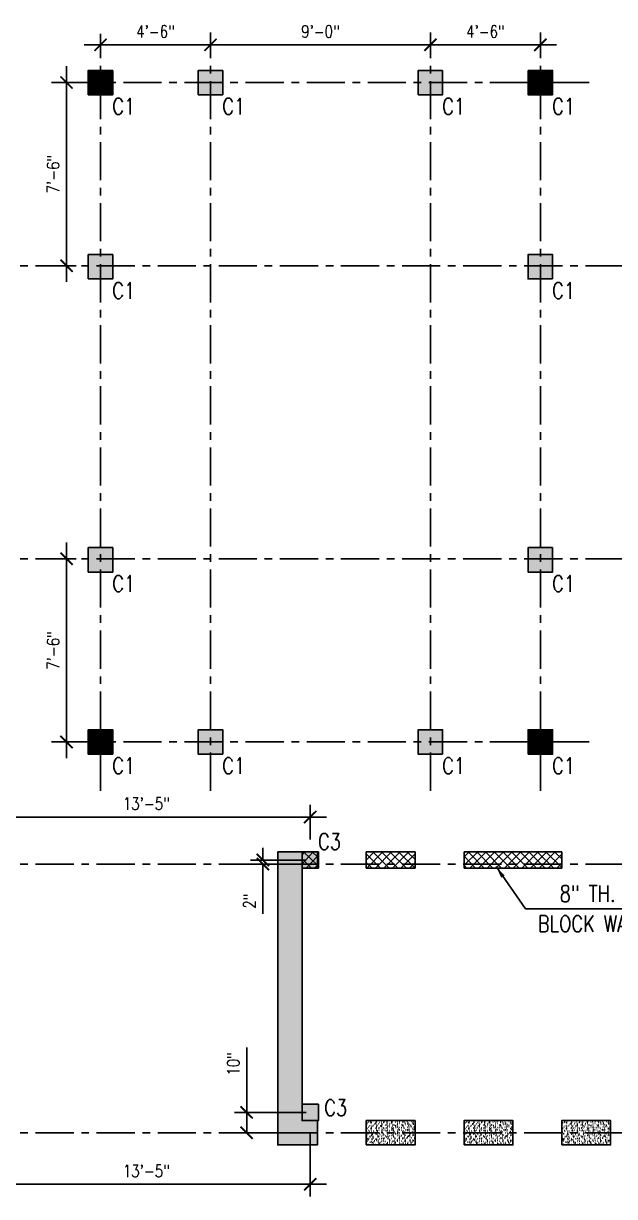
# Model space of a CAD drawing. Header units: inches. Extents: x 17147 to 26472, y -24737 to -16604.
# Drawn here: x 17961 to 18252, y -23847 to -23271 of the extents above; entities that cross this region are included whole.
import ezdxf
from ezdxf.enums import TextEntityAlignment as Align

# ---------------------------------------------------------------- set-up
doc = ezdxf.new("R2010")
doc.units = ezdxf.units.IN
doc.header["$MEASUREMENT"] = 0
doc.linetypes.add('CENTER', pattern=[2, 1.25, -0.25, 0.25, -0.25])
for name, color, linetype in [('A-HATCH RCC', 8, 'Continuous'), ('A-WALL-B', 33, 'Continuous'), ('A-WALL-RAMPED EARTH', 4, 'Continuous'), ('DIM', 2, 'Continuous'), ('DOOR', 4, 'Continuous'), ('Grid line', 1, 'CENTER'), ('LEVEL', 2, 'Continuous'), ('TEXT3', 4, 'Continuous'), ('WALL', 3, 'Continuous'), ('WALL HATCH', 252, 'Continuous')]:
    doc.layers.add(name, color=color, linetype=linetype)
doc.styles.add('DIM 1_4 (A)', font='simplex.shx', dxfattribs={"width": 0.8})
doc.styles.add('DIM 3_16 (A)', font='simplex.shx', dxfattribs={"width": 0.8})
doc.dimstyles.new('DIM 3_16 (A)', dxfattribs={"dimtxt": 6, "dimasz": 6, "dimexe": 6, "dimexo": 6, "dimgap": 3, "dimtad": 1, "dimdec": 0, "dimzin": 3, "dimdsep": 46, "dimlunit": 4, "dimtxsty": 'DIM 3_16 (A)', "dimblk": 'ARCHTICK', "dimcen": 6, "dimdle": 8, "dimclrd": 2, "dimclre": 2, "dimclrt": 3, "dimadec": 0, "dimazin": 2, "dimtfac": 1, "dimtdec": 0, "dimtofl": 0, "dimtmove": 0, "dimatfit": 3, "dimfxl": 0, "dimtolj": 1, "dimtzin": 0, "dimlwd": -1, "dimlwe": -1, "dimarcsym": 0})
pattern_1 = [(45, (-40657.55235, -33702.42094), (-0.08838834765, 0.08838834765), [])]
pattern_2 = [(45, (-40657.55235, -33701.42094), (-0.08838834765, 0.08838834765), [])]

# ---------------------------------------------------------------- blocks, each defined once
blk = doc.blocks.new('_ARCHTICK')
at = {"color": 0, "linetype": 'ByBlock', "const_width": 0.15}
blk.add_lwpolyline([(-0.5, -0.5), (0.5, 0.5)], dxfattribs=at)
blk = doc.blocks.new('*D137')
at = {"layer": 'DEFPOINTS', "color": 0, "transparency": 16777216}
for p in [(17999.24, -23276.04), (18053.24, -23276.04), (18053.24, -23281.52)]:
    blk.add_point(p, dxfattribs=at)
at = {"layer": 'LEVEL', "color": 2, "transparency": 16777216}
for p, q in [((17991.24, -23281.52), (18061.24, -23281.52)), ((17999.24, -23282.04), (17999.24, -23287.52)), ((18053.24, -23282.04), (18053.24, -23287.52))]:
    blk.add_line(p, q, dxfattribs=at)
at = {"layer": 'LEVEL', "color": 2, "transparency": 16777216, "xscale": 6, "yscale": 6, "zscale": 6, "rotation": 180}
blk.add_blockref('_ARCHTICK', (17999.24, -23281.52), dxfattribs=at)
at = {"layer": 'LEVEL', "color": 2, "transparency": 16777216, "xscale": 6, "yscale": 6, "zscale": 6}
blk.add_blockref('_ARCHTICK', (18053.24, -23281.52), dxfattribs=at)
at = {"layer": 'LEVEL', "color": 3, "transparency": 16777216, "insert": (18026.24, -23274.95), "char_height": 6, "attachment_point": 5, "style": 'DIM 3_16 (A)'}
blk.add_mtext('\\A1;4\'-6"', dxfattribs=at)
blk = doc.blocks.new('*D138')
at = {"layer": 'DEFPOINTS', "color": 0, "transparency": 16777216}
for p in [(18161.24, -23281.52), (18053.24, -23294.04), (18161.24, -23294.04)]:
    blk.add_point(p, dxfattribs=at)
at = {"layer": 'LEVEL', "color": 2, "transparency": 16777216}
for p, q in [((18053.24, -23288.04), (18053.24, -23275.52)), ((18161.24, -23288.04), (18161.24, -23275.52)), ((18045.24, -23281.52), (18169.24, -23281.52))]:
    blk.add_line(p, q, dxfattribs=at)
at = {"layer": 'LEVEL', "color": 2, "transparency": 16777216, "xscale": 6, "yscale": 6, "zscale": 6, "rotation": 180}
blk.add_blockref('_ARCHTICK', (18053.24, -23281.52), dxfattribs=at)
at = {"layer": 'LEVEL', "color": 2, "transparency": 16777216, "xscale": 6, "yscale": 6, "zscale": 6}
blk.add_blockref('_ARCHTICK', (18161.24, -23281.52), dxfattribs=at)
at = {"layer": 'LEVEL', "color": 3, "transparency": 16777216, "insert": (18107.24, -23274.95), "char_height": 6, "attachment_point": 5, "style": 'DIM 3_16 (A)'}
blk.add_mtext('\\A1;9\'-0"', dxfattribs=at)
blk = doc.blocks.new('*D139')
at = {"layer": 'DEFPOINTS', "color": 0, "transparency": 16777216}
for p in [(18215.24, -23281.52), (18161.24, -23294.04), (18215.24, -23294.04)]:
    blk.add_point(p, dxfattribs=at)
at = {"layer": 'LEVEL', "color": 2, "transparency": 16777216}
for p, q in [((18161.24, -23288.04), (18161.24, -23275.52)), ((18215.24, -23288.04), (18215.24, -23275.52)), ((18153.24, -23281.52), (18223.24, -23281.52))]:
    blk.add_line(p, q, dxfattribs=at)
at = {"layer": 'LEVEL', "color": 2, "transparency": 16777216, "xscale": 6, "yscale": 6, "zscale": 6, "rotation": 180}
blk.add_blockref('_ARCHTICK', (18161.24, -23281.52), dxfattribs=at)
at = {"layer": 'LEVEL', "color": 2, "transparency": 16777216, "xscale": 6, "yscale": 6, "zscale": 6}
blk.add_blockref('_ARCHTICK', (18215.24, -23281.52), dxfattribs=at)
at = {"layer": 'LEVEL', "color": 3, "transparency": 16777216, "insert": (18188.24, -23274.95), "char_height": 6, "attachment_point": 5, "style": 'DIM 3_16 (A)'}
blk.add_mtext('\\A1;4\'-6"', dxfattribs=at)
blk = doc.blocks.new('*D140')
at = {"layer": 'DEFPOINTS', "color": 0, "transparency": 16777216}
for p in [(17993.24, -23300.04), (17982.56, -23390.04), (17993.24, -23390.04)]:
    blk.add_point(p, dxfattribs=at)
at = {"layer": 'LEVEL', "color": 2, "transparency": 16777216}
for p, q in [((17982.56, -23292.04), (17982.56, -23398.04)), ((17987.24, -23300.04), (17976.56, -23300.04)), ((17987.24, -23390.04), (17976.56, -23390.04))]:
    blk.add_line(p, q, dxfattribs=at)
at = {"layer": 'LEVEL', "color": 2, "transparency": 16777216, "xscale": 6, "yscale": 6, "zscale": 6}
for p, rotation in [((17982.56, -23300.04), 90), ((17982.56, -23390.04), 270)]:
    blk.add_blockref('_ARCHTICK', p, dxfattribs=dict(at, rotation=rotation))
at = {"layer": 'LEVEL', "color": 3, "transparency": 16777216, "insert": (17975.99, -23345.04), "char_height": 6, "attachment_point": 5, "rotation": 90, "style": 'DIM 3_16 (A)'}
blk.add_mtext('\\A1;7\'-6"', dxfattribs=at)
blk = doc.blocks.new('*D141')
at = {"layer": 'DEFPOINTS', "color": 0, "transparency": 16777216}
for p in [(17982.56, -23534.04), (17993.24, -23534.04), (17993.24, -23624.04)]:
    blk.add_point(p, dxfattribs=at)
at = {"layer": 'LEVEL', "color": 2, "transparency": 16777216}
for p, q in [((17982.56, -23632.04), (17982.56, -23526.04)), ((17987.24, -23534.04), (17976.56, -23534.04)), ((17987.24, -23624.04), (17976.56, -23624.04))]:
    blk.add_line(p, q, dxfattribs=at)
at = {"layer": 'LEVEL', "color": 2, "transparency": 16777216, "xscale": 6, "yscale": 6, "zscale": 6}
for p, rotation in [((17982.56, -23534.04), 90), ((17982.56, -23624.04), 270)]:
    blk.add_blockref('_ARCHTICK', p, dxfattribs=dict(at, rotation=rotation))
at = {"layer": 'LEVEL', "color": 3, "transparency": 16777216, "insert": (17975.99, -23579.04), "char_height": 6, "attachment_point": 5, "rotation": 90, "style": 'DIM 3_16 (A)'}
blk.add_mtext('\\A1;7\'-6"', dxfattribs=at)
blk = doc.blocks.new('*D155')
at = {"layer": 'DEFPOINTS', "color": 0, "transparency": 16777216}
for p in [(17941.24, -23660.93), (17941.24, -23670.04), (18102.24, -23678.04)]:
    blk.add_point(p, dxfattribs=at)
at = {"layer": 'LEVEL', "color": 2, "transparency": 16777216}
for p, q in [((17941.24, -23664.04), (17941.24, -23654.93)), ((18102.24, -23672.04), (18102.24, -23654.93)), ((18110.24, -23660.93), (17933.24, -23660.93))]:
    blk.add_line(p, q, dxfattribs=at)
at = {"layer": 'LEVEL', "color": 2, "transparency": 16777216, "xscale": 6, "yscale": 6, "zscale": 6, "rotation": 180}
blk.add_blockref('_ARCHTICK', (17941.24, -23660.93), dxfattribs=at)
at = {"layer": 'LEVEL', "color": 2, "transparency": 16777216, "xscale": 6, "yscale": 6, "zscale": 6}
blk.add_blockref('_ARCHTICK', (18102.24, -23660.93), dxfattribs=at)
at = {"layer": 'LEVEL', "color": 3, "transparency": 16777216, "insert": (18021.74, -23654.35), "char_height": 6, "attachment_point": 5, "style": 'DIM 3_16 (A)'}
blk.add_mtext('\\A1;13\'-5"', dxfattribs=at)
blk = doc.blocks.new('*D156')
at = {"layer": 'DEFPOINTS', "color": 0, "transparency": 16777216}
for p in [(17941.24, -23810.04), (18102.24, -23810.04), (17941.24, -23841.39)]:
    blk.add_point(p, dxfattribs=at)
at = {"layer": 'LEVEL', "color": 2, "transparency": 16777216}
for p, q in [((17941.24, -23816.04), (17941.24, -23847.39)), ((18102.24, -23816.04), (18102.24, -23847.39)), ((18110.24, -23841.39), (17933.24, -23841.39))]:
    blk.add_line(p, q, dxfattribs=at)
at = {"layer": 'LEVEL', "color": 2, "transparency": 16777216, "xscale": 6, "yscale": 6, "zscale": 6, "rotation": 180}
blk.add_blockref('_ARCHTICK', (17941.24, -23841.39), dxfattribs=at)
at = {"layer": 'LEVEL', "color": 2, "transparency": 16777216, "xscale": 6, "yscale": 6, "zscale": 6}
blk.add_blockref('_ARCHTICK', (18102.24, -23841.39), dxfattribs=at)
at = {"layer": 'LEVEL', "color": 3, "transparency": 16777216, "insert": (18021.74, -23834.82), "char_height": 6, "attachment_point": 5, "style": 'DIM 3_16 (A)'}
blk.add_mtext('\\A1;13\'-5"', dxfattribs=at)
blk = doc.blocks.new('*D158')
at = {"layer": 'DEFPOINTS', "color": 0, "transparency": 16777216}
for p in [(18106.24, -23806.04), (18071.02, -23816.04), (18106.24, -23816.04)]:
    blk.add_point(p, dxfattribs=at)
at = {"layer": 'LEVEL', "color": 2, "transparency": 16777216}
for p, q in [((18071.02, -23806.04), (18071.02, -23774.18)), ((18071.02, -23816.04), (18071.02, -23798.04)), ((18100.24, -23806.04), (18065.02, -23806.04)), ((18100.24, -23816.04), (18065.02, -23816.04))]:
    blk.add_line(p, q, dxfattribs=at)
at = {"layer": 'LEVEL', "color": 2, "transparency": 16777216, "xscale": 6, "yscale": 6, "zscale": 6}
for p, rotation in [((18071.02, -23806.04), 90), ((18071.02, -23816.04), 270)]:
    blk.add_blockref('_ARCHTICK', p, dxfattribs=dict(at, rotation=rotation))
at = {"layer": 'LEVEL', "color": 3, "transparency": 16777216, "insert": (18064.45, -23782.21), "char_height": 6, "attachment_point": 5, "rotation": 90, "style": 'DIM 3_16 (A)'}
blk.add_mtext('\\A1;10"', dxfattribs=at)
blk = doc.blocks.new('*D159')
at = {"layer": 'DEFPOINTS', "color": 0, "transparency": 16777216}
for p in [(18106.24, -23682.04), (18078.97, -23684.04), (18106.24, -23684.04)]:
    blk.add_point(p, dxfattribs=at)
at = {"layer": 'LEVEL', "color": 2, "transparency": 16777216}
for p, q in [((18078.97, -23682.04), (18078.97, -23676.04)), ((18100.24, -23682.04), (18072.97, -23682.04)), ((18100.24, -23684.04), (18072.97, -23684.04)), ((18078.97, -23684.04), (18078.97, -23708.44))]:
    blk.add_line(p, q, dxfattribs=at)
at = {"layer": 'LEVEL', "color": 2, "transparency": 16777216, "xscale": 6, "yscale": 6, "zscale": 6}
for p, rotation in [((18078.97, -23682.04), 270), ((18078.97, -23684.04), 90)]:
    blk.add_blockref('_ARCHTICK', p, dxfattribs=dict(at, rotation=rotation))
at = {"layer": 'LEVEL', "color": 3, "transparency": 16777216, "insert": (18072.4, -23702.24), "char_height": 6, "attachment_point": 5, "rotation": 90, "style": 'DIM 3_16 (A)'}
blk.add_mtext('\\A1;2"', dxfattribs=at)

msp = doc.modelspace()

# ---------------------------------------------------------------- hatches: boundary and pattern name
at = {"layer": 'A-HATCH RCC'}
h = msp.add_hatch(dxfattribs=at)
h.set_pattern_fill('_USER,_O', color=256, scale=3, angle=45, double=1, pattern_type=0)
h.set_pattern_definition([(45, (-13221152.085, -107067503.427), (-2.12132034356, 2.12132034356), []), (135, (-13221152.085, -107067503.427), (-2.12132034356, -2.12132034356), [])])
h.paths.add_polyline_path([(18269.24463, -23594.04359), (18277.24463, -23594.04359), (18277.24463, -23570.04359), (18269.24463, -23570.04359)])
h.paths.add_polyline_path([(18105.74463, -23678.04359), (18098.24463, -23678.04359), (18098.24463, -23686.04359), (18105.74463, -23686.04359)])
h.paths.add_polyline_path([(18129.74463, -23678.04359), (18129.74463, -23686.04359), (18153.74463, -23686.04359), (18153.74463, -23678.04359)])
h.paths.add_polyline_path([(18177.74463, -23678.04359), (18177.74463, -23686.04359), (18225.74463, -23686.04359), (18225.74463, -23678.04359)])
h.paths.add_polyline_path([(18264.74463, -23678.04359), (18264.74463, -23686.04359), (18377.24463, -23686.04359), (18377.24463, -23678.04359), (18277.24463, -23678.04359), (18277.24463, -23670.04359), (18269.24463, -23670.04359), (18269.24463, -23678.04359)])
h.paths.add_polyline_path([(18269.24463, -23631.04359), (18277.24463, -23631.04359), (18277.24463, -23618.04359), (18269.24463, -23618.04359)])
h = msp.add_hatch(dxfattribs=at)
h.set_pattern_fill('AR-SAND', color=256, scale=0.04, angle=90)
h.set_pattern_definition([(127.5, (-13276982.5011, -107078567.9895), (-1.957652949317, -0.06400125184), [0, -1.54432, 0, -1.7272, 0, -1.651]), (97.5, (-13276982.501, -107078567.9895), (-2.867300402273, 1.79809313255), [0, -0.83312, 0, -1.39192, 0, -0.5334]), (57.5, (-13276982.5011, -107078569.2392), (-0.005748738714, 3.163969480966), [0, -0.508, 0, -1.8288, 0, -2.3876]), (47.5, (-13276982.501, -107078569.2392), (-0.89171729303, 3.05422580989), [0, -0.254, 0, -1.19888, 0, -1.3716])])
h.paths.add_polyline_path([(18105.74463, -23822.04359), (18105.74463, -23810.04359), (18098.24463, -23810.04359), (18098.24463, -23678.04359), (18086.24463, -23678.04359), (18086.24463, -23822.04359)])
h.paths.add_polyline_path([(18369.74463, -23810.04359), (18369.74463, -23822.04359), (18389.24463, -23822.04359), (18389.24463, -23792.04359), (18377.24463, -23792.04359), (18377.24463, -23810.04359)])
h = msp.add_hatch(dxfattribs=at)
h.set_pattern_fill('AR-SAND', color=256, scale=0.04, angle=90)
h.set_pattern_definition([(127.5, (-13276982.5011, -107078831.9895), (-1.957652949317, -0.06400125184), [0, -1.54432, 0, -1.7272, 0, -1.651]), (97.5, (-13276982.501, -107078831.9895), (-2.867300402273, 1.79809313255), [0, -0.83312, 0, -1.39192, 0, -0.5334]), (57.5, (-13276982.5011, -107078833.2392), (-0.005748738714, 3.163969480966), [0, -0.508, 0, -1.8288, 0, -2.3876]), (47.5, (-13276982.501, -107078833.2392), (-0.89171729303, 3.05422580989), [0, -0.254, 0, -1.19888, 0, -1.3716])])
h.paths.add_polyline_path([(18129.74463, -23822.04359), (18153.74463, -23822.04359), (18153.74463, -23810.04359), (18129.74463, -23810.04359)])
h = msp.add_hatch(dxfattribs=at)
h.set_pattern_fill('AR-SAND', color=256, scale=0.04, angle=90)
h.set_pattern_definition([(127.5, (-13276934.5011, -107078831.9895), (-1.957652949317, -0.06400125184), [0, -1.54432, 0, -1.7272, 0, -1.651]), (97.5, (-13276934.501, -107078831.9895), (-2.867300402273, 1.79809313255), [0, -0.83312, 0, -1.39192, 0, -0.5334]), (57.5, (-13276934.5011, -107078833.2392), (-0.005748738714, 3.163969480966), [0, -0.508, 0, -1.8288, 0, -2.3876]), (47.5, (-13276934.501, -107078833.2392), (-0.89171729303, 3.05422580989), [0, -0.254, 0, -1.19888, 0, -1.3716])])
h.paths.add_polyline_path([(18177.74463, -23822.04359), (18201.74463, -23822.04359), (18201.74463, -23810.04359), (18177.74463, -23810.04359)])
h = msp.add_hatch(dxfattribs=at)
h.set_pattern_fill('AR-SAND', color=256, scale=0.04, angle=90)
h.set_pattern_definition([(127.5, (-13276886.5011, -107078831.9895), (-1.957652949317, -0.06400125184), [0, -1.54432, 0, -1.7272, 0, -1.651]), (97.5, (-13276886.501, -107078831.9895), (-2.867300402273, 1.79809313255), [0, -0.83312, 0, -1.39192, 0, -0.5334]), (57.5, (-13276886.5011, -107078833.2392), (-0.005748738714, 3.163969480966), [0, -0.508, 0, -1.8288, 0, -2.3876]), (47.5, (-13276886.501, -107078833.2392), (-0.89171729303, 3.05422580989), [0, -0.254, 0, -1.19888, 0, -1.3716])])
h.paths.add_polyline_path([(18225.74463, -23822.04359), (18249.74463, -23822.04359), (18249.74463, -23810.04359), (18225.74463, -23810.04359)])
at = {"layer": 'WALL HATCH'}
h = msp.add_hatch(color=256, dxfattribs=at)
h.paths.add_polyline_path([(18059.24463, -23294.04359), (18059.24463, -23306.04359), (18047.24463, -23306.04359), (18047.24463, -23294.04359)])
h.paths.add_polyline_path([(17993.24463, -23396.54359), (18005.24463, -23396.54359), (18005.24463, -23384.54359), (17993.24463, -23384.54359)])
h.paths.add_polyline_path([(18167.24463, -23294.04359), (18167.24463, -23306.04359), (18155.24463, -23306.04359), (18155.24463, -23294.04359)])
h.paths.add_polyline_path([(18221.24463, -23396.54359), (18209.24463, -23396.54359), (18209.24463, -23384.54359), (18221.24463, -23384.54359)])
h.paths.add_polyline_path([(18221.24463, -23528.54359), (18209.24463, -23528.54359), (18209.24463, -23540.54359), (18221.24463, -23540.54359)])
h.paths.add_polyline_path([(18167.24463, -23630.04359), (18167.24463, -23618.04359), (18155.24463, -23618.04359), (18155.24463, -23630.04359)])
h.paths.add_polyline_path([(18059.24463, -23630.04359), (18059.24463, -23618.04359), (18047.24463, -23618.04359), (18047.24463, -23630.04359)])
h.paths.add_polyline_path([(17993.24463, -23528.54359), (18005.24463, -23528.54359), (18005.24463, -23540.54359), (17993.24463, -23540.54359)])
h = msp.add_hatch(dxfattribs=at)
h.set_pattern_fill('ANSI31', color=256, style=0)
h.set_pattern_definition(pattern_2)
h.paths.add_polyline_path([(18005.24463, -23306.04359), (17999.24463, -23306.04359), (17999.24463, -23300.04359), (18005.24463, -23300.04359)])
h.paths.add_polyline_path([(17999.24463, -23306.04359), (17993.24463, -23306.04359), (17993.24463, -23300.04359), (17999.24463, -23300.04359)])
h.paths.add_polyline_path([(17999.24463, -23300.04359), (17993.24463, -23300.04359), (17993.24463, -23294.04359), (17999.24463, -23294.04359)])
h.paths.add_polyline_path([(18005.24463, -23300.04359), (17999.24463, -23300.04359), (17999.24463, -23294.04359), (18005.24463, -23294.04359)])
h = msp.add_hatch(dxfattribs=at)
h.set_pattern_fill('ANSI31', color=256, style=0)
h.set_pattern_definition(pattern_2)
h.paths.add_polyline_path([(18209.24463, -23306.04359), (18215.24463, -23306.04359), (18215.24463, -23300.04359), (18209.24463, -23300.04359)])
h.paths.add_polyline_path([(18215.24463, -23306.04359), (18221.24463, -23306.04359), (18221.24463, -23300.04359), (18215.24463, -23300.04359)])
h.paths.add_polyline_path([(18215.24463, -23300.04359), (18221.24463, -23300.04359), (18221.24463, -23294.04359), (18215.24463, -23294.04359)])
h.paths.add_polyline_path([(18209.24463, -23300.04359), (18215.24463, -23300.04359), (18215.24463, -23294.04359), (18209.24463, -23294.04359)])
h = msp.add_hatch(dxfattribs=at)
h.set_pattern_fill('ANSI31', color=256, style=0)
h.set_pattern_definition(pattern_1)
h.paths.add_polyline_path([(18005.24463, -23618.04359), (17999.24463, -23618.04359), (17999.24463, -23624.04359), (18005.24463, -23624.04359)])
h.paths.add_polyline_path([(17999.24463, -23618.04359), (17993.24463, -23618.04359), (17993.24463, -23624.04359), (17999.24463, -23624.04359)])
h.paths.add_polyline_path([(17999.24463, -23624.04359), (17993.24463, -23624.04359), (17993.24463, -23630.04359), (17999.24463, -23630.04359)])
h.paths.add_polyline_path([(18005.24463, -23624.04359), (17999.24463, -23624.04359), (17999.24463, -23630.04359), (18005.24463, -23630.04359)])
h = msp.add_hatch(dxfattribs=at)
h.set_pattern_fill('ANSI31', color=256, style=0)
h.set_pattern_definition(pattern_1)
h.paths.add_polyline_path([(18209.24463, -23618.04359), (18215.24463, -23618.04359), (18215.24463, -23624.04359), (18209.24463, -23624.04359)])
h.paths.add_polyline_path([(18215.24463, -23618.04359), (18221.24463, -23618.04359), (18221.24463, -23624.04359), (18215.24463, -23624.04359)])
h.paths.add_polyline_path([(18215.24463, -23624.04359), (18221.24463, -23624.04359), (18221.24463, -23630.04359), (18215.24463, -23630.04359)])
h.paths.add_polyline_path([(18209.24463, -23624.04359), (18215.24463, -23624.04359), (18215.24463, -23630.04359), (18209.24463, -23630.04359)])
for points in [[(18106.24463, -23678.04359), (18098.24463, -23678.04359), (18098.24463, -23686.04359), (18106.24463, -23686.04359)], [(18106.24463, -23802.04359), (18098.24463, -23802.04359), (18098.24463, -23810.04359), (18106.24463, -23810.04359)]]:
    msp.add_hatch(color=256, dxfattribs=at).paths.add_polyline_path(points)

# ---------------------------------------------------------------- linework, layer by layer
at = {"layer": 'A-WALL-B'}
for p, q in [((18098.24463, -23678.04359), (18105.74463, -23678.04359)), ((18105.74463, -23686.04359), (18105.74463, -23678.04359)), ((18098.24463, -23686.04359), (18105.74463, -23686.04359))]:
    msp.add_line(p, q, dxfattribs=at)
at = {"layer": 'A-WALL-RAMPED EARTH'}
for points in [[(18105.74463, -23810.04359), (18098.24463, -23810.04359), (18098.24463, -23678.04359), (18086.24463, -23678.04359), (18086.24463, -23822.04359), (18105.74463, -23822.04359)], [(18129.74463, -23822.04359), (18153.74463, -23822.04359), (18153.74463, -23810.04359), (18129.74463, -23810.04359)], [(18177.74463, -23822.04359), (18201.74463, -23822.04359), (18201.74463, -23810.04359), (18177.74463, -23810.04359)], [(18225.74463, -23822.04359), (18249.74463, -23822.04359), (18249.74463, -23810.04359), (18225.74463, -23810.04359)]]:
    msp.add_lwpolyline(points, close=True, dxfattribs=at)
at = {"layer": 'DOOR', "color": 6}
for points in [[(18005.24463, -23294.04359), (18005.24463, -23306.04359), (17993.24463, -23306.04359), (17993.24463, -23294.04359)], [(18059.24463, -23294.04359), (18059.24463, -23306.04359), (18047.24463, -23306.04359), (18047.24463, -23294.04359)], [(18167.24463, -23294.04359), (18167.24463, -23306.04359), (18155.24463, -23306.04359), (18155.24463, -23294.04359)], [(18209.24463, -23294.04359), (18209.24463, -23306.04359), (18221.24463, -23306.04359), (18221.24463, -23294.04359)], [(17993.24463, -23396.54359), (18005.24463, -23396.54359), (18005.24463, -23384.54359), (17993.24463, -23384.54359)], [(18221.24463, -23396.54359), (18209.24463, -23396.54359), (18209.24463, -23384.54359), (18221.24463, -23384.54359)], [(17993.24463, -23528.54359), (18005.24463, -23528.54359), (18005.24463, -23540.54359), (17993.24463, -23540.54359)], [(18221.24463, -23528.54359), (18209.24463, -23528.54359), (18209.24463, -23540.54359), (18221.24463, -23540.54359)], [(18005.24463, -23630.04359), (18005.24463, -23618.04359), (17993.24463, -23618.04359), (17993.24463, -23630.04359)], [(18059.24463, -23630.04359), (18059.24463, -23618.04359), (18047.24463, -23618.04359), (18047.24463, -23630.04359)], [(18167.24463, -23630.04359), (18167.24463, -23618.04359), (18155.24463, -23618.04359), (18155.24463, -23630.04359)], [(18209.24463, -23630.04359), (18209.24463, -23618.04359), (18221.24463, -23618.04359), (18221.24463, -23630.04359)], [(18098.24463, -23678.04359), (18106.24463, -23678.04359), (18106.24463, -23686.04359), (18098.24463, -23686.04359)], [(18098.24463, -23802.04359), (18106.24463, -23802.04359), (18106.24463, -23810.04359), (18098.24463, -23810.04359)]]:
    msp.add_lwpolyline(points, close=True, dxfattribs=at)
at = {"layer": 'Grid line', "ltscale": 15}
for p, q in [((17999.24463, -23648.04359), (17999.24463, -23276.04359)), ((18053.24463, -23648.04359), (18053.24463, -23276.04359)), ((18161.24463, -23648.04359), (18161.24463, -23276.04359)), ((18215.24463, -23648.04359), (18215.24463, -23276.04359)), ((18239.24463, -23300.04359), (17975.24463, -23300.04359)), ((17667.33811, -23390.04359), (18515.24463, -23390.04359)), ((17667.33811, -23534.04359), (18515.24463, -23534.04359)), ((18239.24463, -23624.04359), (17975.24463, -23624.04359)), ((17667.33811, -23684.04359), (18515.24463, -23684.04359)), ((17667.33811, -23816.04359), (18515.24463, -23816.04359))]:
    msp.add_line(p, q, dxfattribs=at)
at = {"layer": 'WALL'}
for p, q in [((18153.74463, -23678.04359), (18129.74463, -23678.04359)), ((18129.74463, -23686.04359), (18129.74463, -23678.04359)), ((18153.74463, -23686.04359), (18153.74463, -23678.04359)), ((18225.74463, -23678.04359), (18177.74463, -23678.04359)), ((18177.74463, -23686.04359), (18177.74463, -23678.04359)), ((18225.74463, -23678.04359), (18225.74463, -23686.04359)), ((18153.74463, -23686.04359), (18129.74463, -23686.04359)), ((18225.74463, -23686.04359), (18177.74463, -23686.04359))]:
    msp.add_line(p, q, dxfattribs=at)

# ---------------------------------------------------------------- texts
at = {"layer": 'TEXT3', "style": 'DIM 1_4 (A)', "width": 0.8}
for s, p in [('C1', (18005.03162, -23315.73848)), ('C1', (18059.03162, -23315.73848)), ('C1', (18167.03162, -23315.73848)), ('C1', (18221.03162, -23315.73848)), ('C1', (18005.03162, -23406.23848)), ('C1', (18221.03162, -23406.23848)), ('C1', (18005.03162, -23550.23848)), ('C1', (18221.03162, -23550.23848)), ('C1', (18005.03162, -23639.73848)), ('C1', (18059.03162, -23639.73848)), ('C1', (18167.03162, -23639.73848)), ('C1', (18221.03162, -23639.73848)), ('C3', (18106.08261, -23677.0079)), ('C3', (18109.1023, -23807.75778))]:
    msp.add_text(s, height=8, dxfattribs=at).set_placement(p)
for s, p in [('8" TH.', (18238.4253, -23698.57449)), ('BLOCK WALL', (18240.62755, -23713.33468))]:
    msp.add_text(s, height=8, dxfattribs=at).set_placement(p, align=Align.MIDDLE_CENTER)

# ---------------------------------------------------------------- dimensions: what is measured, and where the dimension line sits
at = {"layer": 'LEVEL', "color": 2}
for base, p1, p2, picture, middle in [((18053.24463, -23281.51906), (17999.24463, -23276.04359), (18053.24463, -23276.04359), '*D137', (18026.24463, -23274.94763)), ((18161.24463, -23281.51906), (18053.24463, -23294.04359), (18161.24463, -23294.04359), '*D138', (18107.24463, -23274.94763)), ((18215.24463, -23281.51906), (18161.24463, -23294.04359), (18215.24463, -23294.04359), '*D139', (18188.24463, -23274.94763)), ((17941.24463, -23660.92512), (18102.24463, -23678.04359), (17941.24463, -23670.04359), '*D155', (18021.74463, -23654.35369)), ((17941.24463, -23841.39174), (18102.24463, -23810.04359), (17941.24463, -23810.04359), '*D156', (18021.74463, -23834.82031))]:
    dim = msp.add_linear_dim(base=base, p1=p1, p2=p2, dimstyle='DIM 3_16 (A)', dxfattribs=at)
    dim.commit()
    dim.dimension.update_dxf_attribs({"geometry": picture, "text_midpoint": middle})
for base, p1, p2, picture, middle in [((17982.56418, -23390.04359), (17993.24463, -23300.04359), (17993.24463, -23390.04359), '*D140', (17975.99275, -23345.04359)), ((17982.56418, -23534.04359), (17993.24463, -23624.04359), (17993.24463, -23534.04359), '*D141', (17975.99275, -23579.04359)), ((18078.97479, -23684.04359), (18106.24463, -23682.04359), (18106.24463, -23684.04359), '*D159', (18072.40336, -23702.24359))]:
    dim = msp.add_linear_dim(base=base, p1=p1, p2=p2, angle=90, dimstyle='DIM 3_16 (A)', dxfattribs=at)
    dim.commit()
    dim.dimension.update_dxf_attribs({"geometry": picture, "text_midpoint": middle})
dim = msp.add_linear_dim(base=(18071.01705, -23816.04359), p1=(18106.24463, -23806.04359), p2=(18106.24463, -23816.04359), angle=90, dimstyle='DIM 3_16 (A)', dxfattribs=at)
dim.commit()
dim.dimension.update_dxf_attribs({"geometry": '*D158', "text_midpoint": (18071.01705, -23782.21222), "dimtype": 160})

# ---------------------------------------------------------------- leaders
at = {"layer": 'DIM'}
msp.add_leader([(18193.45298, -23685.24764), (18207.94637, -23706.10346), (18269.37387, -23706.10346)], dimstyle='DIM 3_16 (A)', dxfattribs=at)

doc.saveas('drawing.dxf')
